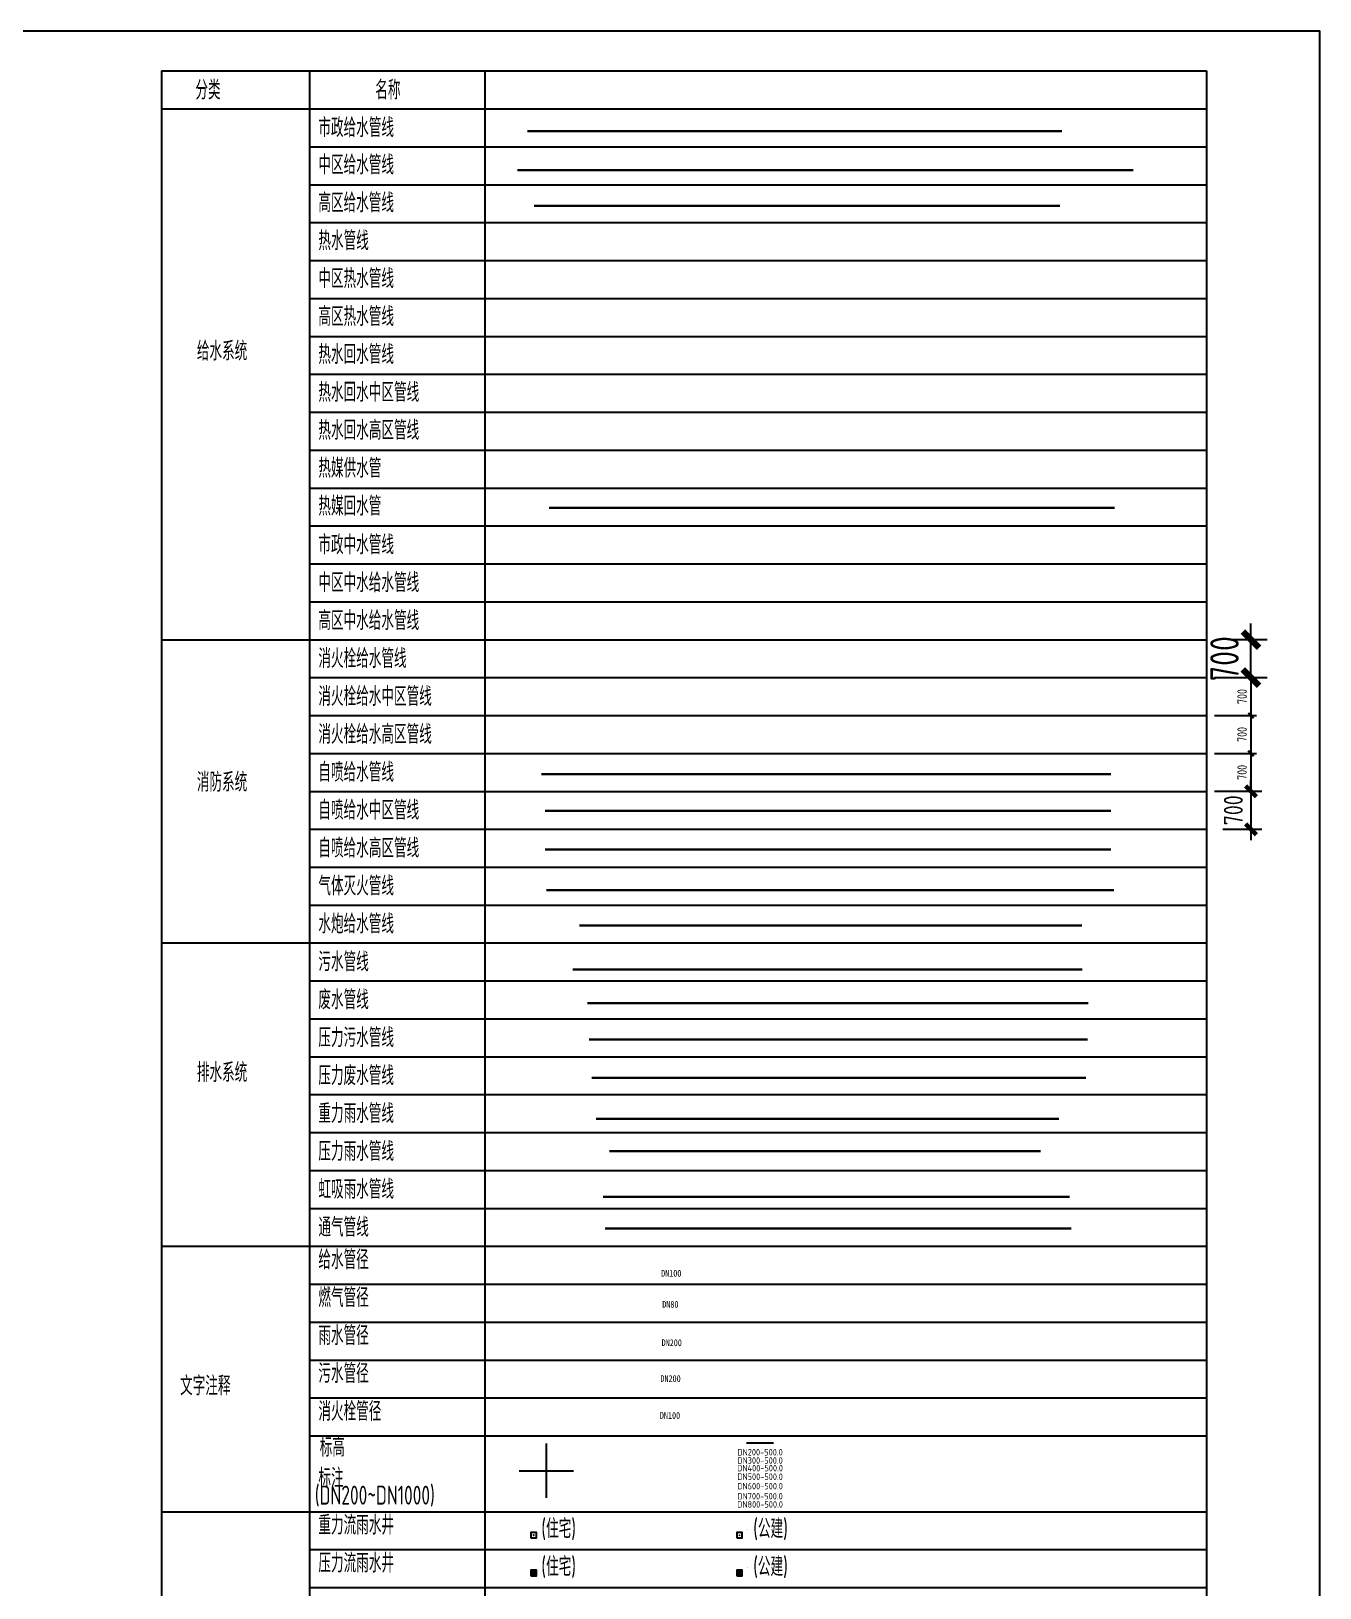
# Model space of a CAD drawing. Extents: x -973766 to 490869, y -74466 to 47007.
# Drawn here: x -406945 to -383143, y -26331 to 2410 of the extents above; entities that cross this region are included whole.
import ezdxf

# ---------------------------------------------------------------- set-up
doc = ezdxf.new("R2010")
doc.units = 0
doc.header["$LTSCALE"] = 100
doc.header["$MEASUREMENT"] = 0
doc.layers.get('Defpoints').update_dxf_attribs({"color": 2})
for name, color, linetype in [('W-DIMS', 31, 'Continuous'), ('W-DRAI-DIMS', 51, 'Continuous'), ('W-DRAI-NOTE', 50, 'Continuous'), ('W-FRPT-HYDT-DIMS', 61, 'Continuous'), ('W-GAS-DIMS', 201, 'Continuous'), ('W-NOTE', 40, 'Continuous'), ('W-RAIN-DIMS', 61, 'Continuous'), ('W-RAIN-EQPM', 60, 'Continuous'), ('W-WSUP-DIMS', 41, 'Continuous')]:
    doc.layers.add(name, color=color, linetype=linetype)
for name, color, linetype, lineweight in [('W-DRAI-DOME-PIPE', 2, 'TH_PL13-100_F', 30), ('W-DRAI-SEWR-PIPE', 2, 'TH_PL18-100_W', 30), ('W-DRAI-VENT-PIPE', 5, 'TH_PL21-100_T', 30), ('W-FGAS-PIPE', 5, 'TH_PL12-100_Q', 30), ('W-FRPT-MONI-PIPE', 2, 'TH_PL11-100_SP', 30), ('W-FRPT-SPRL-PIPE', 4, 'TH_PL10-100_ZP', 30), ('W-FRPT-SPRL-PIPE1', 4, 'TH_PL10-110_ZP1', 30), ('W-FRPT-SPRL-PIPE2', 4, 'TH_PL10-120_ZP2', 30), ('W-PRES-DOME-PIPE', 2, 'TH_PL14-100_YF', 30), ('W-PRES-RAIN-PIPE', 4, 'TH_PL17-100_YY', 30), ('W-PRES-SEWR-PIPE', 2, 'TH_PL19-100_YW', 30), ('W-RAIN-PIPE', 4, 'TH_PL16-100_Y', 30), ('W-SIPH-RAIN-PIPE', 4, 'TH_PL20-100_HY', 30), ('W-WSUP-COOL-PIPE', 3, 'TH_PL01-100_J', 30), ('W-WSUP-COOL-PIPE2', 3, 'TH_PL01-110_J1', 30), ('W-WSUP-COOL-PIPE3', 3, 'TH_PL01-120_J2', 30), ('W-WSUP-HOTIR-PIPE', 2, 'TH_PL04-100_RMH', 30)]:
    doc.layers.add(name, color=color, linetype=linetype, lineweight=lineweight)
doc.styles.add('TH-STYLE1', font='Stfangso_1.ttf', dxfattribs={"width": 0.8})
doc.styles.add('TH-STYLE3', font='tssdeng.shx', dxfattribs={"width": 0.8, "bigfont": 'tssdchn.shx'})
doc.styles.add('W-text', font='Stfangso_1.ttf', dxfattribs={"width": 0.8})
doc.linetypes.add('TH_PL01-100_J', pattern='A,25,["J",TH-STYLE3,S=3,R=0,X=1.1,Y=-1.25],-3.5', length=28.5)
doc.linetypes.add('TH_PL01-110_J1', pattern='A,25,["J1",TH-STYLE3,S=3,R=0,X=1.4,Y=-1.25],-5.5', length=30.5)
doc.linetypes.add('TH_PL01-120_J2', pattern='A,25,["J2",TH-STYLE3,S=3,R=0,X=1.3,Y=-1.25],-5.5', length=30.5)
doc.linetypes.add('TH_PL04-100_RMH', pattern='A,25,["RMH",TH-STYLE3,S=3,R=0,X=1,Y=-1],-8.5', length=33.5)
doc.linetypes.add('TH_PL10-100_ZP', pattern='A,25,["ZP",TH-STYLE3,S=3,R=0,X=1.15,Y=-1.25],-6.5', length=31.5)
doc.linetypes.add('TH_PL10-110_ZP1', pattern='A,25,["ZP1",TH-STYLE3,S=3,R=0,X=1.15,Y=-1.1],-8', length=33)
doc.linetypes.add('TH_PL10-120_ZP2', pattern='A,25,["ZP2",TH-STYLE3,S=3,R=0,X=1.15,Y=-1.1],-8', length=33)
doc.linetypes.add('TH_PL11-100_SP', pattern='A,25,["SP",TH-STYLE3,S=3,R=0,X=1.5,Y=-1.25],-6.5', length=31.5)
doc.linetypes.add('TH_PL12-100_Q', pattern='A,25,["Q",TH-STYLE3,S=3,R=0,X=1.15,Y=-1.25],-4', length=29)
doc.linetypes.add('TH_PL13-100_F', pattern='A,25,["F",TH-STYLE3,S=3,R=0,X=1.4,Y=-1.25],-3.5', length=28.5)
doc.linetypes.add('TH_PL14-100_YF', pattern='A,25,["YF",TH-STYLE3,S=3,R=0,X=1.3,Y=-1.25],-6.5', length=31.5)
doc.linetypes.add('TH_PL16-100_Y', pattern='A,25,["Y",TH-STYLE3,S=3,R=0,X=1.15,Y=-1.25],-4', length=29)
doc.linetypes.add('TH_PL17-100_YY', pattern='A,25,["YY",TH-STYLE3,S=3,R=0,X=1.1,Y=-1.25],-6.5', length=31.5)
doc.linetypes.add('TH_PL18-100_W', pattern='A,25,["W",TH-STYLE3,S=3,R=0,X=0.8,Y=-1.25],-3.5', length=28.5)
doc.linetypes.add('TH_PL19-100_YW', pattern='A,25,["YW",TH-STYLE3,S=3,R=0,X=0.8,Y=-1.25],-7', length=32)
doc.linetypes.add('TH_PL20-100_HY', pattern='A,25,["HY",TH-STYLE3,S=3,R=0,X=1.1,Y=-1.25],-6', length=31)
doc.linetypes.add('TH_PL21-100_T', pattern='A,25,["T",TH-STYLE3,S=3,R=0,X=1.1,Y=-1.25],-3.5', length=28.5)
doc.dimstyles.new('TH-DIM100-W', dxfattribs={"dimscale": 100, "dimtxt": 3.5, "dimasz": 2, "dimexe": 2, "dimexo": 3, "dimgap": 1.5, "dimtad": 1, "dimdec": 0, "dimdsep": 46, "dimtxsty": 'TH-STYLE3', "dimblk1": 'ARCHTICK', "dimblk2": 'ARCHTICK', "dimsah": 1, "dimcen": -1, "dimclrd": 256, "dimclre": 256, "dimclrt": 256, "dimazin": 0, "dimtfac": 1, "dimtdec": 0, "dimtix": 1, "dimtmove": 2, "dimatfit": 0, "dimfxl": 2, "dimtolj": 1, "dimtzin": 0, "dimlwd": -1, "dimlwe": -1, "dimarcsym": 0})
doc.dimstyles.new('TH-DIM150-W', dxfattribs={"dimscale": 150, "dimtxt": 3.5, "dimasz": 2, "dimexe": 2, "dimexo": 3, "dimgap": 1.5, "dimtad": 1, "dimdec": 0, "dimdsep": 46, "dimtxsty": 'TH-STYLE3', "dimblk1": 'ARCHTICK', "dimblk2": 'ARCHTICK', "dimsah": 1, "dimcen": -1, "dimclrd": 256, "dimclre": 256, "dimclrt": 256, "dimazin": 0, "dimtfac": 1, "dimtdec": 0, "dimtix": 1, "dimtmove": 2, "dimatfit": 0, "dimfxl": 2, "dimtolj": 1, "dimtzin": 0, "dimlwd": -1, "dimlwe": -1, "dimarcsym": 0})
doc.dimstyles.new('TH-DIM50-W', dxfattribs={"dimscale": 50, "dimtxt": 3.5, "dimasz": 2, "dimexe": 2, "dimexo": 3, "dimgap": 1.5, "dimtad": 1, "dimdec": 0, "dimdsep": 46, "dimtxsty": 'TH-STYLE3', "dimblk1": 'ARCHTICK', "dimblk2": 'ARCHTICK', "dimsah": 1, "dimcen": -1, "dimclrd": 256, "dimclre": 256, "dimclrt": 256, "dimazin": 0, "dimtfac": 1, "dimtdec": 0, "dimtix": 1, "dimtmove": 2, "dimatfit": 0, "dimfxl": 2, "dimtolj": 1, "dimtzin": 0, "dimlwd": -1, "dimlwe": -1, "dimarcsym": 0})
doc.dimstyles.new('w-DN200', dxfattribs={"dimtxt": 1.2, "dimasz": 0.5, "dimexe": 0.5, "dimexo": 0.5, "dimgap": 0.05, "dimtad": 1, "dimdec": 1, "dimzin": 0, "dimdsep": 46, "dimtxsty": 'W-text', "dimblk": 'ARCHTICK', "dimcen": 0.09, "dimdle": 0.5, "dimse1": 1, "dimse2": 1, "dimsd1": 1, "dimsd2": 1, "dimclrd": 256, "dimclre": 256, "dimclrt": 256, "dimadec": 0, "dimazin": 0, "dimtfac": 1, "dimtdec": 1, "dimtmove": 2, "dimatfit": 2, "dimfxl": 0.5, "dimtolj": 1, "dimlwd": -1, "dimlwe": -1, "dimarcsym": 0})
doc.dimstyles.new('w-DN300', dxfattribs={"dimtxt": 1.2, "dimasz": 0.5, "dimexe": 0.5, "dimexo": 0.5, "dimgap": 0.05, "dimtad": 1, "dimdec": 1, "dimzin": 0, "dimdsep": 46, "dimtxsty": 'W-text', "dimblk": 'ARCHTICK', "dimcen": 0.09, "dimdle": 0.5, "dimse1": 1, "dimse2": 1, "dimsd1": 1, "dimsd2": 1, "dimclrd": 256, "dimclre": 256, "dimclrt": 256, "dimadec": 0, "dimazin": 0, "dimtfac": 1, "dimtdec": 1, "dimtmove": 2, "dimatfit": 2, "dimfxl": 0.5, "dimtolj": 1, "dimlwd": -1, "dimlwe": -1, "dimarcsym": 0})
doc.dimstyles.new('w-DN400', dxfattribs={"dimtxt": 1.2, "dimasz": 0.5, "dimexe": 0.5, "dimexo": 0.5, "dimgap": 0.05, "dimtad": 1, "dimdec": 1, "dimzin": 0, "dimdsep": 46, "dimtxsty": 'W-text', "dimblk": 'ARCHTICK', "dimcen": 0.09, "dimdle": 0.5, "dimse1": 1, "dimse2": 1, "dimsd1": 1, "dimsd2": 1, "dimclrd": 256, "dimclre": 256, "dimclrt": 256, "dimadec": 0, "dimazin": 0, "dimtfac": 1, "dimtdec": 1, "dimtmove": 2, "dimatfit": 2, "dimfxl": 0.5, "dimtolj": 1, "dimlwd": -1, "dimlwe": -1, "dimarcsym": 0})
doc.dimstyles.new('w-DN500', dxfattribs={"dimtxt": 1.2, "dimasz": 0.5, "dimexe": 0.5, "dimexo": 0.5, "dimgap": 0.05, "dimtad": 1, "dimdec": 1, "dimzin": 0, "dimdsep": 46, "dimtxsty": 'W-text', "dimblk": 'ARCHTICK', "dimcen": 0.09, "dimdle": 0.5, "dimse1": 1, "dimse2": 1, "dimsd1": 1, "dimsd2": 1, "dimclrd": 256, "dimclre": 256, "dimclrt": 256, "dimadec": 0, "dimazin": 0, "dimtfac": 1, "dimtdec": 1, "dimtmove": 2, "dimatfit": 2, "dimfxl": 0.5, "dimtolj": 1, "dimlwd": -1, "dimlwe": -1, "dimarcsym": 0})
doc.dimstyles.new('w-DN600', dxfattribs={"dimtxt": 1.2, "dimasz": 0.5, "dimexe": 0.5, "dimexo": 0.5, "dimgap": 0.05, "dimtad": 1, "dimdec": 1, "dimzin": 0, "dimdsep": 46, "dimtxsty": 'W-text', "dimblk": 'ARCHTICK', "dimcen": 0.09, "dimdle": 0.5, "dimse1": 1, "dimse2": 1, "dimsd1": 1, "dimsd2": 1, "dimclrd": 256, "dimclre": 256, "dimclrt": 256, "dimadec": 0, "dimazin": 0, "dimtfac": 1, "dimtdec": 1, "dimtmove": 2, "dimatfit": 2, "dimfxl": 0.5, "dimtolj": 1, "dimlwd": -1, "dimlwe": -1, "dimarcsym": 0})
doc.dimstyles.new('w-DN700', dxfattribs={"dimtxt": 1.2, "dimasz": 0.5, "dimexe": 0.5, "dimexo": 0.5, "dimgap": 0.05, "dimtad": 1, "dimdec": 1, "dimzin": 0, "dimdsep": 46, "dimtxsty": 'W-text', "dimblk": 'ARCHTICK', "dimcen": 0.09, "dimdle": 0.5, "dimse1": 1, "dimse2": 1, "dimsd1": 1, "dimsd2": 1, "dimclrd": 256, "dimclre": 256, "dimclrt": 256, "dimadec": 0, "dimazin": 0, "dimtfac": 1, "dimtdec": 1, "dimtmove": 2, "dimatfit": 2, "dimfxl": 0.5, "dimtolj": 1, "dimlwd": -1, "dimlwe": -1, "dimarcsym": 0})
doc.dimstyles.new('w-DN800', dxfattribs={"dimtxt": 1.2, "dimasz": 0.5, "dimexe": 0.5, "dimexo": 0.5, "dimgap": 0.05, "dimtad": 1, "dimdec": 1, "dimzin": 0, "dimdsep": 46, "dimtxsty": 'W-text', "dimblk": 'ARCHTICK', "dimcen": 0.09, "dimdle": 0.5, "dimse1": 1, "dimse2": 1, "dimsd1": 1, "dimsd2": 1, "dimclrd": 256, "dimclre": 256, "dimclrt": 256, "dimadec": 0, "dimazin": 0, "dimtfac": 1, "dimtdec": 1, "dimtmove": 2, "dimatfit": 2, "dimfxl": 0.5, "dimtolj": 1, "dimlwd": -1, "dimlwe": -1, "dimarcsym": 0})

# ---------------------------------------------------------------- blocks, each defined once
blk = doc.blocks.new('*U300')
at = {"layer": 'W-WSUP-DIMS', "style": 'TH-STYLE1', "width": 0.8}
blk.add_text('DN100', height=1.25, dxfattribs=at).set_placement((0.49, 0.35))
blk = doc.blocks.new('*U138')
at = {"layer": 'W-DRAI-DIMS', "style": 'TH-STYLE1', "width": 0.8}
blk.add_text('DN200', height=1.25, dxfattribs=at).set_placement((0.71, 0.42))
blk = doc.blocks.new('*U139')
at = {"layer": 'W-FRPT-HYDT-DIMS', "style": 'TH-STYLE1', "width": 0.8}
blk.add_text('DN100', height=1.25, dxfattribs=at).set_placement((0.51, 0.78))
blk = doc.blocks.new('*U137')
at = {"layer": 'W-RAIN-DIMS', "style": 'TH-STYLE1', "width": 0.8}
blk.add_text('DN200', height=1.25, dxfattribs=at).set_placement((0.37, 0.26))
blk = doc.blocks.new('*U136')
at = {"layer": 'W-GAS-DIMS', "style": 'TH-STYLE1', "width": 0.8}
blk.add_text('DN80', height=1.25, dxfattribs=at).set_placement((0.5, 0.75))
blk = doc.blocks.new('*U131')
at = {"layer": 'W-DRAI-NOTE'}
for p, q in [((0, 5), (0, 0)), ((-5, 0), (0, 0)), ((0, 0), (5, 0)), ((0, 0), (0, -5))]:
    blk.add_line(p, q, dxfattribs=at)
blk = doc.blocks.new('*D281')
at = {"layer": 'Defpoints', "color": 0, "transparency": 16777216}
for p in [(-393732, -23651), (-393232, -23651), (-393232, -23728)]:
    blk.add_point(p, dxfattribs=at)
at = {"transparency": 16777216, "insert": (-393482, -23827), "char_height": 120, "attachment_point": 5, "style": 'TH-STYLE3'}
blk.add_mtext('\\A1;DN200-500.0', dxfattribs=at)
blk = doc.blocks.new('_ArchTick')
at = {"color": 0, "linetype": 'ByBlock', "const_width": 0.4}
blk.add_lwpolyline([(-0.5, -0.5), (0.5, 0.5)], dxfattribs=at)
blk = doc.blocks.new('*D275')
at = {"layer": 'Defpoints', "color": 0, "transparency": 16777216}
for p in [(-393732, -23728), (-393232, -23728), (-393232, -23805)]:
    blk.add_point(p, dxfattribs=at)
at = {"transparency": 16777216, "insert": (-393482, -23979), "char_height": 120, "attachment_point": 5, "style": 'TH-STYLE3'}
blk.add_mtext('\\A1;DN300-500.0', dxfattribs=at)
blk = doc.blocks.new('*D276')
at = {"layer": 'Defpoints', "color": 0, "transparency": 16777216}
for p in [(-393732, -23805), (-393232, -23805), (-393232, -23882)]:
    blk.add_point(p, dxfattribs=at)
at = {"transparency": 16777216, "insert": (-393482, -24120), "char_height": 120, "attachment_point": 5, "style": 'TH-STYLE3'}
blk.add_mtext('\\A1;DN400-500.0', dxfattribs=at)
blk = doc.blocks.new('*D277')
at = {"layer": 'Defpoints', "color": 0, "transparency": 16777216}
for p in [(-393732, -23882), (-393232, -23882), (-393232, -23959)]:
    blk.add_point(p, dxfattribs=at)
at = {"transparency": 16777216, "insert": (-393482, -24278), "char_height": 120, "attachment_point": 5, "style": 'TH-STYLE3'}
blk.add_mtext('\\A1;DN500-500.0', dxfattribs=at)
blk = doc.blocks.new('*D278')
at = {"layer": 'Defpoints', "color": 0, "transparency": 16777216}
for p in [(-393732, -23959), (-393232, -23959), (-393232, -24036)]:
    blk.add_point(p, dxfattribs=at)
at = {"transparency": 16777216, "insert": (-393482, -24453), "char_height": 120, "attachment_point": 5, "style": 'TH-STYLE3'}
blk.add_mtext('\\A1;DN600-500.0', dxfattribs=at)
blk = doc.blocks.new('*D279')
at = {"layer": 'Defpoints', "color": 0, "transparency": 16777216}
for p in [(-393732, -24036), (-393232, -24036), (-393232, -24113)]:
    blk.add_point(p, dxfattribs=at)
at = {"transparency": 16777216, "insert": (-393482, -24639), "char_height": 120, "attachment_point": 5, "style": 'TH-STYLE3'}
blk.add_mtext('\\A1;DN700-500.0', dxfattribs=at)
blk = doc.blocks.new('*D280')
at = {"layer": 'Defpoints', "color": 0, "transparency": 16777216}
for p in [(-393732, -24113), (-393232, -24113), (-393232, -24190)]:
    blk.add_point(p, dxfattribs=at)
at = {"transparency": 16777216, "insert": (-393482, -24789), "char_height": 120, "attachment_point": 5, "style": 'TH-STYLE3'}
blk.add_mtext('\\A1;DN800-500.0', dxfattribs=at)
blk = doc.blocks.new('*U241')
at = {"layer": 'W-NOTE'}
blk.add_lwpolyline([(0, 0), (1146, 0), (1146, 574), (0, 574)], close=True, dxfattribs=at)
blk = doc.blocks.new('总图重力流雨水井')
at = {"layer": 'Defpoints'}
for p, q in [((-0.07, -0.07), (0.07, 0.07)), ((-0.07, 0.07), (0.07, -0.07))]:
    blk.add_line(p, q, dxfattribs=at)
at = {"layer": 'W-RAIN-EQPM'}
blk.add_lwpolyline([(-0.5, -0.5), (0.5, -0.5), (0.5, 0.5), (-0.5, 0.5)], close=True, dxfattribs=at)
blk = doc.blocks.new('*U140')
at = {"layer": 'Defpoints'}
for p, q in [((-0.07, -0.07), (0.07, 0.07)), ((-0.07, 0.07), (0.07, -0.07))]:
    blk.add_line(p, q, dxfattribs=at)
at = {"layer": 'W-RAIN-EQPM'}
blk.add_lwpolyline([(-0.5, -0.5), (0.5, -0.5), (0.5, 0.5), (-0.5, 0.5)], close=True, dxfattribs=at)
blk = doc.blocks.new('总体重力流雨水井')
at = {"layer": 'W-RAIN-EQPM', "xscale": 100, "yscale": 100, "zscale": 100}
blk.add_blockref('*U140', (0, 0), dxfattribs=at)
at = {"layer": 'Defpoints', "style": 'TH-STYLE1', "width": 0.7}
blk.add_attdef('-', (79, 28), '', height=50, dxfattribs=at)
blk = doc.blocks.new('*U252')
h = blk.add_hatch(color=8)
h.paths.add_polyline_path([(-50, -50), (50, -50), (50, 50), (-50, 50)])
edge = h.paths.add_edge_path(flags=16)
edge.add_line((-7, -7), (7, 7))
at = {"layer": 'W-RAIN-EQPM', "xscale": 100, "yscale": 100, "zscale": 100}
blk.add_blockref('*U140', (0, 0), dxfattribs=at)
at = {"layer": 'Defpoints', "style": 'TH-STYLE1', "width": 0.7}
blk.add_attdef('-', (79, 28), '', height=50, dxfattribs=at)
blk = doc.blocks.new('总图压力流雨水井')
blk.add_hatch(color=8).paths.add_polyline_path([(-0.5, -0.5), (0.5, -0.5), (0.5, 0.5), (-0.5, 0.5)])
at = {"layer": 'Defpoints'}
for p, q in [((-0.07, -0.07), (0.07, 0.07)), ((-0.07, 0.07), (0.07, -0.07))]:
    blk.add_line(p, q, dxfattribs=at)
at = {"layer": 'W-RAIN-EQPM'}
blk.add_lwpolyline([(-0.5, -0.5), (0.5, -0.5), (0.5, 0.5), (-0.5, 0.5)], close=True, dxfattribs=at)
blk = doc.blocks.new('*D283')
at = {"layer": 'Defpoints', "color": 0, "transparency": 16777216}
for p in [(-385238, -9525), (-385238, -10225), (-384416, -10225)]:
    blk.add_point(p, dxfattribs=at)
at = {"layer": 'W-DIMS', "transparency": 16777216}
for p, q in [((-385088, -9525), (-384316, -9525)), ((-384416, -9525), (-384416, -10225)), ((-385088, -10225), (-384316, -10225))]:
    blk.add_line(p, q, dxfattribs=at)
at = {"layer": 'W-DIMS', "transparency": 16777216, "xscale": 100, "yscale": 100, "zscale": 100}
for p, rotation in [((-384416, -9525), 90), ((-384416, -10225), 270)]:
    blk.add_blockref('_ArchTick', p, dxfattribs=dict(at, rotation=rotation))
at = {"layer": 'W-DIMS', "transparency": 16777216, "insert": (-384579, -9875), "char_height": 175, "attachment_point": 5, "rotation": 90, "style": 'TH-STYLE3'}
blk.add_mtext('\\A1;700', dxfattribs=at)
blk = doc.blocks.new('*D284')
at = {"layer": 'Defpoints', "color": 0, "transparency": 16777216}
for p in [(-385238, -10225), (-385238, -10925), (-384416, -10925)]:
    blk.add_point(p, dxfattribs=at)
at = {"layer": 'W-DIMS', "transparency": 16777216}
for p, q in [((-385088, -10225), (-384316, -10225)), ((-384416, -10225), (-384416, -10925)), ((-385088, -10925), (-384316, -10925))]:
    blk.add_line(p, q, dxfattribs=at)
at = {"layer": 'W-DIMS', "transparency": 16777216, "xscale": 100, "yscale": 100, "zscale": 100}
for p, rotation in [((-384416, -10225), 90), ((-384416, -10925), 270)]:
    blk.add_blockref('_ArchTick', p, dxfattribs=dict(at, rotation=rotation))
at = {"layer": 'W-DIMS', "transparency": 16777216, "insert": (-384579, -10575), "char_height": 175, "attachment_point": 5, "rotation": 90, "style": 'TH-STYLE3'}
blk.add_mtext('\\A1;700', dxfattribs=at)
blk = doc.blocks.new('*D285')
at = {"layer": 'Defpoints', "color": 0, "transparency": 16777216}
for p in [(-385238, -10925), (-385238, -11625), (-384416, -11625)]:
    blk.add_point(p, dxfattribs=at)
at = {"layer": 'W-DIMS', "transparency": 16777216}
for p, q in [((-385088, -10925), (-384316, -10925)), ((-384416, -10925), (-384416, -11625)), ((-385088, -11625), (-384316, -11625))]:
    blk.add_line(p, q, dxfattribs=at)
at = {"layer": 'W-DIMS', "transparency": 16777216, "xscale": 100, "yscale": 100, "zscale": 100}
for p, rotation in [((-384416, -10925), 90), ((-384416, -11625), 270)]:
    blk.add_blockref('_ArchTick', p, dxfattribs=dict(at, rotation=rotation))
at = {"layer": 'W-DIMS', "transparency": 16777216, "insert": (-384579, -11275), "char_height": 175, "attachment_point": 5, "rotation": 90, "style": 'TH-STYLE3'}
blk.add_mtext('\\A1;700', dxfattribs=at)
blk = doc.blocks.new('*D286')
at = {"layer": 'Defpoints', "color": 0, "transparency": 16777216}
for p in [(-385238, -8825), (-384416, -8825), (-385238, -9525)]:
    blk.add_point(p, dxfattribs=at)
at = {"layer": 'W-DIMS', "transparency": 16777216}
for p, q in [((-384416, -8825), (-384416, -8525)), ((-384788, -8825), (-384116, -8825)), ((-384416, -9525), (-384416, -8825)), ((-384788, -9525), (-384116, -9525)), ((-384416, -9525), (-384416, -9825))]:
    blk.add_line(p, q, dxfattribs=at)
at = {"layer": 'W-DIMS', "transparency": 16777216, "xscale": 300, "yscale": 300, "zscale": 300}
for p, rotation in [((-384416, -8825), 270), ((-384416, -9525), 90)]:
    blk.add_blockref('_ArchTick', p, dxfattribs=dict(at, rotation=rotation))
at = {"layer": 'W-DIMS', "transparency": 16777216, "insert": (-384904, -9175), "char_height": 525, "attachment_point": 5, "rotation": 90, "style": 'TH-STYLE3'}
blk.add_mtext('\\A1;700', dxfattribs=at)
blk = doc.blocks.new('*D374')
at = {"layer": 'Defpoints', "color": 0, "transparency": 16777216}
for p in [(-385238, -11625), (-385238, -12325), (-384416, -12325)]:
    blk.add_point(p, dxfattribs=at)
at = {"layer": 'W-DIMS', "transparency": 16777216}
for p, q in [((-384416, -11625), (-384416, -11425)), ((-384938, -11625), (-384216, -11625)), ((-384416, -11625), (-384416, -12325)), ((-384938, -12325), (-384216, -12325)), ((-384416, -12325), (-384416, -12525))]:
    blk.add_line(p, q, dxfattribs=at)
at = {"layer": 'W-DIMS', "transparency": 16777216, "xscale": 200, "yscale": 200, "zscale": 200}
for p, rotation in [((-384416, -11625), 270), ((-384416, -12325), 90)]:
    blk.add_blockref('_ArchTick', p, dxfattribs=dict(at, rotation=rotation))
at = {"layer": 'W-DIMS', "transparency": 16777216, "insert": (-384741, -11975), "char_height": 350, "attachment_point": 5, "rotation": 90, "style": 'TH-STYLE3'}
blk.add_mtext('\\A1;700', dxfattribs=at)

msp = doc.modelspace()

# ---------------------------------------------------------------- linework, layer by layer
for p, q in [((-404537.22, 1674.83), (-385238.22, 1674.83)), ((-404537.22, 1674.83), (-404537.22, -20025.17)), ((-401801.91, 1674.83), (-401801.91, -20025.17)), ((-398566.6, 1674.83), (-398566.6, -20025.17)), ((-385238.22, 1674.83), (-385238.22, -20025.17)), ((-404537.22, 974.83), (-385238.22, 974.83)), ((-401801.91, 274.83), (-385238.22, 274.83)), ((-401801.91, -425.17), (-385238.22, -425.17)), ((-401801.91, -1125.17), (-385238.22, -1125.17)), ((-401801.91, -1825.17), (-385238.22, -1825.17)), ((-401801.91, -2525.17), (-385238.22, -2525.17)), ((-401801.91, -3225.17), (-385238.22, -3225.17)), ((-401801.91, -3925.17), (-385238.22, -3925.17)), ((-401801.91, -4625.17), (-385238.22, -4625.17)), ((-401801.91, -5325.17), (-385238.22, -5325.17)), ((-401801.91, -6025.17), (-385238.22, -6025.17)), ((-401801.91, -6725.17), (-385238.22, -6725.17)), ((-401801.91, -7425.17), (-385238.22, -7425.17)), ((-401801.91, -8125.17), (-385238.22, -8125.17)), ((-404537.22, -8825.17), (-385238.22, -8825.17)), ((-401801.91, -9525.17), (-385238.22, -9525.17)), ((-401801.91, -9525.17), (-385238.22, -9525.17)), ((-401801.91, -10225.17), (-385238.22, -10225.17)), ((-401801.91, -10925.17), (-385238.22, -10925.17)), ((-401801.91, -11625.17), (-385238.22, -11625.17)), ((-401801.91, -12325.17), (-385238.22, -12325.17)), ((-401801.91, -13025.17), (-385238.22, -13025.17)), ((-401801.91, -13725.17), (-385238.22, -13725.17)), ((-404537.22, -14425.17), (-385238.22, -14425.17)), ((-401801.91, -15125.17), (-385238.22, -15125.17)), ((-401801.91, -15125.17), (-385238.22, -15125.17)), ((-401801.91, -15825.17), (-385238.22, -15825.17)), ((-401801.91, -16525.17), (-385238.22, -16525.17)), ((-401801.91, -17225.17), (-385238.22, -17225.17)), ((-401801.91, -17925.17), (-385238.22, -17925.17)), ((-401801.91, -18625.17), (-385238.22, -18625.17)), ((-401801.91, -19325.17), (-385238.22, -19325.17)), ((-404537.22, -20025.17), (-404537.22, -49525.17)), ((-404537.22, -20025.17), (-385238.22, -20025.17)), ((-404537.22, -20025.17), (-385238.22, -20025.17)), ((-401801.91, -20025.17), (-401801.91, -37525.17)), ((-398566.6, -20025.17), (-398566.6, -37525.17)), ((-385238.22, -20025.17), (-385238.22, -37525.17)), ((-401801.91, -20725.17), (-385238.22, -20725.17)), ((-401801.91, -21425.17), (-385238.22, -21425.17)), ((-401801.91, -22125.17), (-385238.22, -22125.17)), ((-401801.91, -22825.17), (-385238.22, -22825.17)), ((-401801.91, -23525.17), (-385238.22, -23525.17)), ((-393732.36, -23651.42), (-393232.36, -23651.42)), ((-404537.22, -24925.17), (-385238.22, -24925.17)), ((-401511.99, -24925.17), (-385238.22, -24925.17)), ((-401801.91, -25625.17), (-385238.22, -25625.17)), ((-401801.91, -26325.17), (-385238.22, -26325.17))]:
    msp.add_line(p, q)
at = {"layer": 'W-DRAI-DOME-PIPE'}
msp.add_line((-396667.05, -15533.64), (-387423.39, -15533.64), dxfattribs=at)
at = {"layer": 'W-DRAI-SEWR-PIPE'}
msp.add_line((-396942.95, -14912.05), (-387531.71, -14912.05), dxfattribs=at)
at = {"layer": 'W-DRAI-VENT-PIPE'}
msp.add_line((-396342.26, -19694.19), (-387739.12, -19694.19), dxfattribs=at)
at = {"layer": 'W-FGAS-PIPE'}
msp.add_line((-397427.33, -13452.47), (-386949.17, -13452.47), dxfattribs=at)
at = {"layer": 'W-FRPT-MONI-PIPE'}
msp.add_line((-396814.53, -14103.53), (-387541.28, -14103.53), dxfattribs=at)
at = {"layer": 'W-FRPT-SPRL-PIPE'}
msp.add_line((-397519.92, -11308.72), (-387005.91, -11308.72), dxfattribs=at)
at = {"layer": 'W-FRPT-SPRL-PIPE1'}
msp.add_line((-397452.89, -11984.52), (-387005.91, -11984.52), dxfattribs=at)
at = {"layer": 'W-FRPT-SPRL-PIPE2'}
msp.add_line((-397452.89, -12698.93), (-387005.91, -12698.93), dxfattribs=at)
at = {"layer": 'W-PRES-DOME-PIPE'}
msp.add_line((-396588.37, -16914.44), (-387462.94, -16914.44), dxfattribs=at)
at = {"layer": 'W-PRES-RAIN-PIPE'}
msp.add_line((-396263.38, -18265.44), (-388300.8, -18265.44), dxfattribs=at)
at = {"layer": 'W-PRES-SEWR-PIPE'}
msp.add_line((-396637.63, -16204.53), (-387433.38, -16204.53), dxfattribs=at)
at = {"layer": 'W-RAIN-PIPE'}
msp.add_line((-396509.52, -17672.73), (-387965.53, -17672.73), dxfattribs=at)
at = {"layer": 'W-SIPH-RAIN-PIPE'}
msp.add_line((-396381.67, -19112.29), (-387768.68, -19112.29), dxfattribs=at)
at = {"layer": 'W-WSUP-COOL-PIPE'}
msp.add_line((-397779.68, 563.53), (-387905.54, 563.53), dxfattribs=at)
at = {"layer": 'W-WSUP-COOL-PIPE2'}
msp.add_line((-397964.85, -155.97), (-386588.62, -155.97), dxfattribs=at)
at = {"layer": 'W-WSUP-COOL-PIPE3'}
msp.add_line((-397653.55, -815.22), (-387944.15, -815.22), dxfattribs=at)
at = {"layer": 'W-WSUP-HOTIR-PIPE'}
msp.add_line((-397377.97, -6393.04), (-386937.26, -6393.04), dxfattribs=at)

# ---------------------------------------------------------------- block references
at = {"layer": 'W-DRAI-DIMS', "xscale": 100, "yscale": 100, "zscale": 100}
msp.add_blockref('*U138', (-395393, -22571.11), dxfattribs=at)
at = {"layer": 'W-DRAI-NOTE', "xscale": 100, "yscale": 100, "zscale": 100}
msp.add_blockref('*U131', (-397430.35, -24167.67), dxfattribs=at)
at = {"layer": 'W-FRPT-HYDT-DIMS', "xscale": 100, "yscale": 100, "zscale": 100}
msp.add_blockref('*U139', (-395383.62, -23288.21), dxfattribs=at)
at = {"layer": 'W-GAS-DIMS', "xscale": 100, "yscale": 100, "zscale": 100}
msp.add_blockref('*U136', (-395338.43, -21233.34), dxfattribs=at)
at = {"layer": 'W-NOTE', "xscale": 100, "yscale": 100, "zscale": 100}
msp.add_blockref('*U241', (-497742.62, -54990.5), dxfattribs=at)
at = {"layer": 'W-RAIN-DIMS', "xscale": 100, "yscale": 100, "zscale": 100}
msp.add_blockref('*U137', (-395337.4, -21892.9), dxfattribs=at)
at = {"layer": 'W-RAIN-EQPM'}
ref = msp.add_blockref('总体重力流雨水井', (-393860.64, -25356.36), dxfattribs=at)
ref.add_attrib('-', '-', (-393731.86, -25278.58), dxfattribs={"layer": 'Defpoints', "height": 50, "style": 'TH-STYLE1', "width": 0.7})
at = {"layer": 'W-RAIN-EQPM', "xscale": 100, "yscale": 100, "zscale": 100}
for name, p in [('总图重力流雨水井', (-397663.2, -25356.36)), ('总图压力流雨水井', (-397663.2, -26056.36))]:
    msp.add_blockref(name, p, dxfattribs=at)
at = {"layer": 'W-RAIN-EQPM'}
ref = msp.add_blockref('*U252', (-393860.64, -26056.36), dxfattribs=at)
ref.add_attrib('-', '-', (-393731.86, -25978.58), dxfattribs={"layer": 'Defpoints', "height": 50, "style": 'TH-STYLE1', "width": 0.7})
at = {"layer": 'W-WSUP-DIMS', "xscale": 100, "yscale": 100, "zscale": 100}
msp.add_blockref('*U300', (-395358.56, -20620.96), dxfattribs=at)

# ---------------------------------------------------------------- texts
at = {"layer": 'W-NOTE', "style": 'TH-STYLE3', "width": 0.7}
for s, p in [('分类', (-403910.91, 1147.55)), ('名称', (-400588.77, 1147.55)), ('市政给水管线', (-401639.9, 452.52)), ('中区给水管线', (-401639.9, -234.11)), ('高区给水管线', (-401639.9, -934.11)), ('热水管线', (-401639.9, -1634.11)), ('中区热水管线', (-401639.9, -2334.11)), ('高区热水管线', (-401639.9, -3034.11)), ('给水系统', (-403884.13, -3671.75)), ('热水回水管线', (-401639.9, -3734.11)), ('热水回水中区管线', (-401639.9, -4434.11)), ('热水回水高区管线', (-401639.9, -5134.11)), ('热媒供水管', (-401639.9, -5834.11)), ('热媒回水管', (-401639.9, -6534.11)), ('市政中水管线', (-401639.9, -7247.48)), ('中区中水给水管线', (-401639.9, -7947.48)), ('高区中水给水管线', (-401639.9, -8647.48)), ('消火栓给水管线', (-401639.9, -9347.48)), ('消火栓给水中区管线', (-401639.9, -10047.48)), ('消火栓给水高区管线', (-401639.9, -10747.48)), ('自喷给水管线', (-401639.9, -11447.48)), ('消防系统', (-403884.13, -11631)), ('自喷给水中区管线', (-401639.9, -12147.48)), ('自喷给水高区管线', (-401639.9, -12847.48)), ('气体灭火管线', (-401639.9, -13547.48)), ('水炮给水管线', (-401639.9, -14247.48)), ('污水管线', (-401639.9, -14947.48)), ('废水管线', (-401639.9, -15647.48)), ('压力污水管线', (-401639.9, -16347.48)), ('排水系统', (-403884.13, -16991.28)), ('压力废水管线', (-401639.9, -17047.48)), ('重力雨水管线', (-401639.9, -17747.48)), ('压力雨水管线', (-401639.9, -18447.48)), ('虹吸雨水管线', (-401639.9, -19147.48)), ('通气管线', (-401639.9, -19847.48)), ('给水管径', (-401639.9, -20447.19)), ('燃气管径', (-401639.9, -21147.19)), ('雨水管径', (-401639.9, -21847.19)), ('文字注释', (-404193.49, -22776.31)), ('污水管径', (-401639.9, -22547.19)), ('消火栓管径', (-401639.9, -23247.19)), ('标高', (-401615.57, -23908.83)), ('标注', (-401639.47, -24477.09)), ('(DN200~DN1000)', (-401705.42, -24793.77)), ('重力流雨水井', (-401639.47, -25347.19)), ('(住宅)', (-397522.14, -25413.39)), ('(公建)', (-393608.51, -25413.39)), ('压力流雨水井', (-401639.47, -26047.19)), ('(住宅)', (-397522.14, -26113.39)), ('(公建)', (-393608.51, -26113.39))]:
    msp.add_text(s, height=350, dxfattribs=at).set_placement(p)

# ---------------------------------------------------------------- dimensions: what is measured, and where the dimension line sits
for base, p1, p2, dimstyle, override, picture, middle in [((-393232.36, -23728.3), (-393732.36, -23651.42), (-393232.36, -23651.42), 'w-DN200', {"dimscale": 100, "dimpost": 'DN200-<>', "dimtxsty": 'TH-STYLE3'}, '*D281', (-393482.36, -23826.5)), ((-393232.36, -23805.18), (-393732.36, -23728.3), (-393232.36, -23728.3), 'w-DN300', {"dimscale": 100, "dimpost": 'DN300-<>', "dimtxsty": 'TH-STYLE3'}, '*D275', (-393482.36, -23978.81)), ((-393232.36, -23958.94), (-393732.36, -23882.06), (-393232.36, -23882.06), 'w-DN500', {"dimscale": 100, "dimpost": 'DN500-<>', "dimtxsty": 'TH-STYLE3'}, '*D277', (-393482.36, -24277.68)), ((-393232.36, -24035.82), (-393732.36, -23958.94), (-393232.36, -23958.94), 'w-DN600', {"dimscale": 100, "dimpost": 'DN600-<>', "dimtxsty": 'TH-STYLE3'}, '*D278', (-393482.36, -24453.34)), ((-393232.36, -24112.7), (-393732.36, -24035.82), (-393232.36, -24035.82), 'w-DN700', {"dimscale": 100, "dimpost": 'DN700-<>', "dimtxsty": 'TH-STYLE3'}, '*D279', (-393482.36, -24638.53)), ((-393232.36, -24189.58), (-393732.36, -24112.7), (-393232.36, -24112.7), 'w-DN800', {"dimscale": 100, "dimpost": 'DN800-<>', "dimtxsty": 'TH-STYLE3'}, '*D280', (-393482.36, -24789.48))]:
    dim = msp.add_linear_dim(base=base, p1=p1, p2=p2, dimstyle=dimstyle, override=override)
    dim.commit()
    dim.dimension.update_dxf_attribs({"geometry": picture, "text_midpoint": middle, "dimtype": 160})
dim = msp.add_linear_dim(base=(-393232.36, -23882.06), p1=(-393732.36, -23805.18), p2=(-393232.36, -23805.18), dimstyle='w-DN400', override={"dimscale": 100, "dimpost": 'DN400-<>', "dimtxsty": 'TH-STYLE3'})
dim.commit()
dim.dimension.update_dxf_attribs({"geometry": '*D276', "text_midpoint": (-393482.36, -24119.56)})
at = {"layer": 'W-DIMS'}
for base, p1, p2, dimstyle, picture, middle in [((-384416.21, -8825.17), (-385238.22, -9525.17), (-385238.22, -8825.17), 'TH-DIM150-W', '*D286', (-384903.71, -9175.17)), ((-384416.21, -10225.17), (-385238.22, -9525.17), (-385238.22, -10225.17), 'TH-DIM50-W', '*D283', (-384578.71, -9875.17)), ((-384416.21, -10925.17), (-385238.22, -10225.17), (-385238.22, -10925.17), 'TH-DIM50-W', '*D284', (-384578.71, -10575.17)), ((-384416.21, -11625.17), (-385238.22, -10925.17), (-385238.22, -11625.17), 'TH-DIM50-W', '*D285', (-384578.71, -11275.17)), ((-384416.21, -12325.17), (-385238.22, -11625.17), (-385238.22, -12325.17), 'TH-DIM100-W', '*D374', (-384741.21, -11975.17))]:
    dim = msp.add_linear_dim(base=base, p1=p1, p2=p2, angle=90, dimstyle=dimstyle, dxfattribs=at)
    dim.commit()
    dim.dimension.update_dxf_attribs({"geometry": picture, "text_midpoint": middle})

doc.saveas('drawing.dxf')
